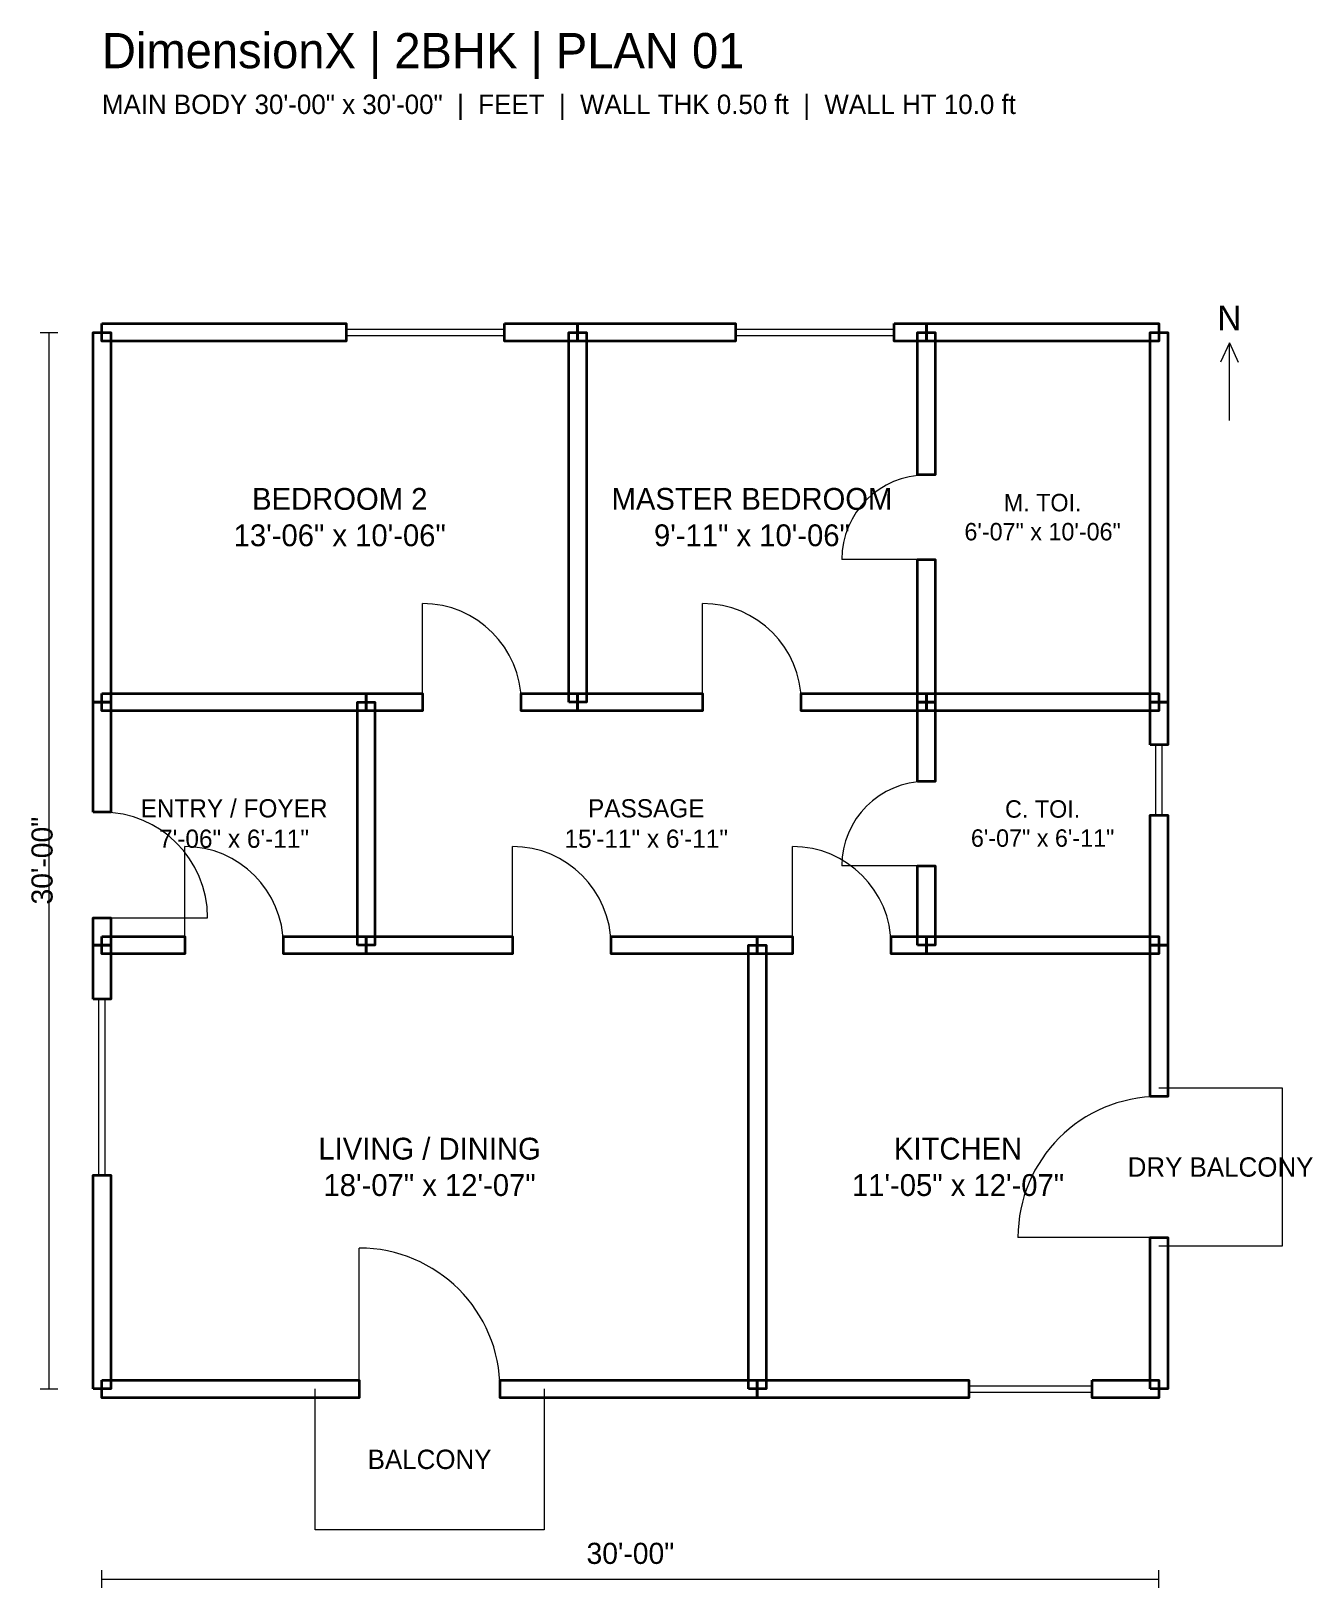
# Model space of a CAD drawing. Header units: feet. Extents: x -2 to 34.4, y -5.7 to 38.6.
import ezdxf
from ezdxf.enums import TextEntityAlignment as Align

# ---------------------------------------------------------------- set-up
doc = ezdxf.new("R2010")
doc.units = ezdxf.units.FT
doc.header["$MEASUREMENT"] = 0
for name, color, linetype, lineweight in [('DX_DIMENSION', 8, 'CONTINUOUS', 9), ('DX_DOOR_SYMBOL', 1, 'CONTINUOUS', 18), ('DX_RAILING', 3, 'CONTINUOUS', 13), ('DX_ROOM_LABEL', 7, 'CONTINUOUS', 13), ('DX_TITLE', 7, 'CONTINUOUS', 18), ('DX_WALL_FACE', 7, 'CONTINUOUS', 35), ('DX_WINDOW_SYMBOL', 4, 'CONTINUOUS', 18)]:
    doc.layers.add(name, color=color, linetype=linetype, lineweight=lineweight)

msp = doc.modelspace()

# ---------------------------------------------------------------- linework, layer by layer
at = {"layer": 'DX_DIMENSION'}
for p, q in [((-1.75, 30), (-1.25, 30)), ((-1.5, 0), (-1.5, 30)), ((32, 29.7), (31.75, 29.15)), ((32, 27.5), (32, 29.7)), ((32, 29.7), (32.25, 29.15)), ((-1.75, 0), (-1.25, 0)), ((0, -5.65), (0, -5.15)), ((30, -5.65), (30, -5.15)), ((0, -5.4), (30, -5.4))]:
    msp.add_line(p, q, dxfattribs=at)
at = {"layer": 'DX_DOOR_SYMBOL'}
for p, q in [((23.4, 23.55), (21, 23.55)), ((9.1, 19.5), (9.1, 22.3)), ((17.05, 19.5), (17.05, 22.3)), ((2.35, 12.6), (2.35, 15.4)), ((11.65, 12.6), (11.65, 15.4)), ((19.6, 12.6), (19.6, 15.4)), ((23.4, 14.85), (21, 14.85)), ((0, 13.377), (3, 13.377)), ((7.3, 0), (7.3, 4)), ((30, 4.3), (26, 4.3))]:
    msp.add_line(p, q, dxfattribs=at)
for centre, radius, start, end in [((23.4, 23.55), 2.4, 90, 180), ((9.1, 19.5), 2.8, 0, 90), ((17.05, 19.5), 2.8, 0, 90), ((23.4, 14.85), 2.4, 90, 180), ((0, 13.377), 3, 0, 90), ((2.35, 12.6), 2.8, 0, 90), ((11.65, 12.6), 2.8, 0, 90), ((19.6, 12.6), 2.8, 0, 90), ((30, 4.3), 4, 90, 180), ((7.3, 0), 4, 0, 90)]:
    msp.add_arc(centre, radius, start, end, dxfattribs=at)
at = {"layer": 'DX_RAILING'}
for p, q in [((30, 8.55), (33.5, 8.55)), ((33.5, 8.55), (33.5, 4.05)), ((33.5, 4.05), (30, 4.05)), ((6.05, -4), (6.05, 0)), ((12.55, 0), (12.55, -4)), ((12.55, -4), (6.05, -4))]:
    msp.add_line(p, q, dxfattribs=at)
at = {"layer": 'DX_WALL_FACE'}
for points in [[(0, 30.25), (6.93, 30.25), (6.93, 29.75), (0, 29.75)], [(11.43, 30.25), (13.5, 30.25), (13.5, 29.75), (11.43, 29.75)], [(13.5, 30.25), (17.982, 30.25), (17.982, 29.75), (13.5, 29.75)], [(22.482, 30.25), (23.4, 30.25), (23.4, 29.75), (22.482, 29.75)], [(23.4, 30.25), (30, 30.25), (30, 29.75), (23.4, 29.75)], [(-0.25, 19.5), (-0.25, 30), (0.25, 30), (0.25, 19.5)], [(13.25, 19.5), (13.25, 30), (13.75, 30), (13.75, 19.5)], [(23.15, 25.95), (23.15, 30), (23.65, 30), (23.65, 25.95)], [(29.75, 19.5), (29.75, 30), (30.25, 30), (30.25, 19.5)], [(23.15, 19.5), (23.15, 23.55), (23.65, 23.55), (23.65, 19.5)], [(-0.25, 16.377), (-0.25, 19.5), (0.25, 19.5), (0.25, 16.377)], [(0, 19.75), (7.5, 19.75), (7.5, 19.25), (0, 19.25)], [(7.25, 12.6), (7.25, 19.5), (7.75, 19.5), (7.75, 12.6)], [(7.5, 19.75), (9.1, 19.75), (9.1, 19.25), (7.5, 19.25)], [(11.9, 19.75), (13.5, 19.75), (13.5, 19.25), (11.9, 19.25)], [(13.5, 19.75), (17.05, 19.75), (17.05, 19.25), (13.5, 19.25)], [(19.85, 19.75), (23.4, 19.75), (23.4, 19.25), (19.85, 19.25)], [(23.15, 17.25), (23.15, 19.5), (23.65, 19.5), (23.65, 17.25)], [(23.4, 19.75), (30, 19.75), (30, 19.25), (23.4, 19.25)], [(29.75, 18.292), (29.75, 19.5), (30.25, 19.5), (30.25, 18.292)], [(29.75, 12.6), (29.75, 16.292), (30.25, 16.292), (30.25, 12.6)], [(23.15, 12.6), (23.15, 14.85), (23.65, 14.85), (23.65, 12.6)], [(-0.25, 12.6), (-0.25, 13.377), (0.25, 13.377), (0.25, 12.6)], [(0, 12.85), (2.35, 12.85), (2.35, 12.35), (0, 12.35)], [(5.15, 12.85), (7.5, 12.85), (7.5, 12.35), (5.15, 12.35)], [(7.5, 12.85), (11.65, 12.85), (11.65, 12.35), (7.5, 12.35)], [(14.45, 12.85), (18.6, 12.85), (18.6, 12.35), (14.45, 12.35)], [(18.6, 12.85), (19.6, 12.85), (19.6, 12.35), (18.6, 12.35)], [(22.4, 12.85), (23.4, 12.85), (23.4, 12.35), (22.4, 12.35)], [(23.4, 12.85), (30, 12.85), (30, 12.35), (23.4, 12.35)], [(-0.25, 11.068), (-0.25, 12.6), (0.25, 12.6), (0.25, 11.068)], [(18.35, 0), (18.35, 12.6), (18.85, 12.6), (18.85, 0)], [(29.75, 8.3), (29.75, 12.6), (30.25, 12.6), (30.25, 8.3)], [(-0.25, 0), (-0.25, 6.068), (0.25, 6.068), (0.25, 0)], [(29.75, 0), (29.75, 4.3), (30.25, 4.3), (30.25, 0)], [(0, 0.25), (7.3, 0.25), (7.3, -0.25), (0, -0.25)], [(11.3, 0.25), (18.6, 0.25), (18.6, -0.25), (11.3, -0.25)], [(18.6, 0.25), (24.602, 0.25), (24.602, -0.25), (18.6, -0.25)], [(28.102, 0.25), (30, 0.25), (30, -0.25), (28.102, -0.25)]]:
    msp.add_lwpolyline(points, close=True, dxfattribs=at)
at = {"layer": 'DX_WINDOW_SYMBOL'}
for p, q in [((6.93, 29.8), (6.93, 30.2)), ((6.93, 30.09), (11.43, 30.09)), ((11.43, 29.8), (11.43, 30.2)), ((17.982, 29.8), (17.982, 30.2)), ((17.982, 30.09), (22.482, 30.09)), ((22.482, 29.8), (22.482, 30.2)), ((6.93, 29.91), (11.43, 29.91)), ((17.982, 29.91), (22.482, 29.91)), ((30.2, 18.292), (29.8, 18.292)), ((29.91, 16.292), (29.91, 18.292)), ((30.09, 16.292), (30.09, 18.292)), ((30.2, 16.292), (29.8, 16.292)), ((0.2, 11.068), (-0.2, 11.068)), ((-0.09, 6.068), (-0.09, 11.068)), ((0.09, 6.068), (0.09, 11.068)), ((0.2, 6.068), (-0.2, 6.068)), ((24.602, -0.2), (24.602, 0.2)), ((24.602, 0.09), (28.102, 0.09)), ((28.102, -0.2), (28.102, 0.2)), ((24.602, -0.09), (28.102, -0.09))]:
    msp.add_line(p, q, dxfattribs=at)

# ---------------------------------------------------------------- texts
at = {"layer": 'DX_DIMENSION'}
msp.add_text('MAIN BODY 30\'-00" x 30\'-00"  |  FEET  |  WALL THK 0.50 ft  |  WALL HT 10.0 ft', height=0.55, dxfattribs=at).set_placement((0, 36.2))
for s, height, p in [('N', 0.7, (32, 29.85)), ('30\'-00"', 0.6, (15, -5.15))]:
    msp.add_text(s, height=height, dxfattribs=at).set_placement(p, align=Align.BOTTOM_CENTER)
msp.add_text('30\'-00"', height=0.6, rotation=90, dxfattribs=at).set_placement((-1.7, 15), align=Align.MIDDLE_CENTER)
at = {"layer": 'DX_ROOM_LABEL'}
for s, p in [('DRY BALCONY', (31.75, 6.3)), ('BALCONY', (9.3, -2))]:
    msp.add_text(s, height=0.55, dxfattribs=at).set_placement(p, align=Align.MIDDLE_CENTER)
at = {"layer": 'DX_ROOM_LABEL', "attachment_point": 5}
for s, insert, char_height, width in [('BEDROOM 2\\P13\'-06" x 10\'-06"', (6.75, 24.75), 0.62, 11.88), ('MASTER BEDROOM\\P9\'-11" x 10\'-06"', (18.45, 24.75), 0.62, 8.712), ('M. TOI.\\P6\'-07" x 10\'-06"', (26.7, 24.75), 0.495, 5.808), ('ENTRY / FOYER\\P7\'-06" x 6\'-11"', (3.75, 16.05), 0.5175, 6.6), ('PASSAGE\\P15\'-11" x 6\'-11"', (15.45, 16.05), 0.5175, 13.992), ('C. TOI.\\P6\'-07" x 6\'-11"', (26.7, 16.05), 0.495, 5.808), ('LIVING / DINING\\P18\'-07" x 12\'-07"', (9.3, 6.3), 0.62, 16.368), ('KITCHEN\\P11\'-05" x 12\'-07"', (24.3, 6.3), 0.62, 10.032)]:
    msp.add_mtext(s, dxfattribs=dict(at, insert=insert, char_height=char_height, width=width))
at = {"layer": 'DX_TITLE'}
msp.add_text('DimensionX | 2BHK | PLAN 01', height=1, dxfattribs=at).set_placement((0, 37.5))

doc.saveas('drawing.dxf')
